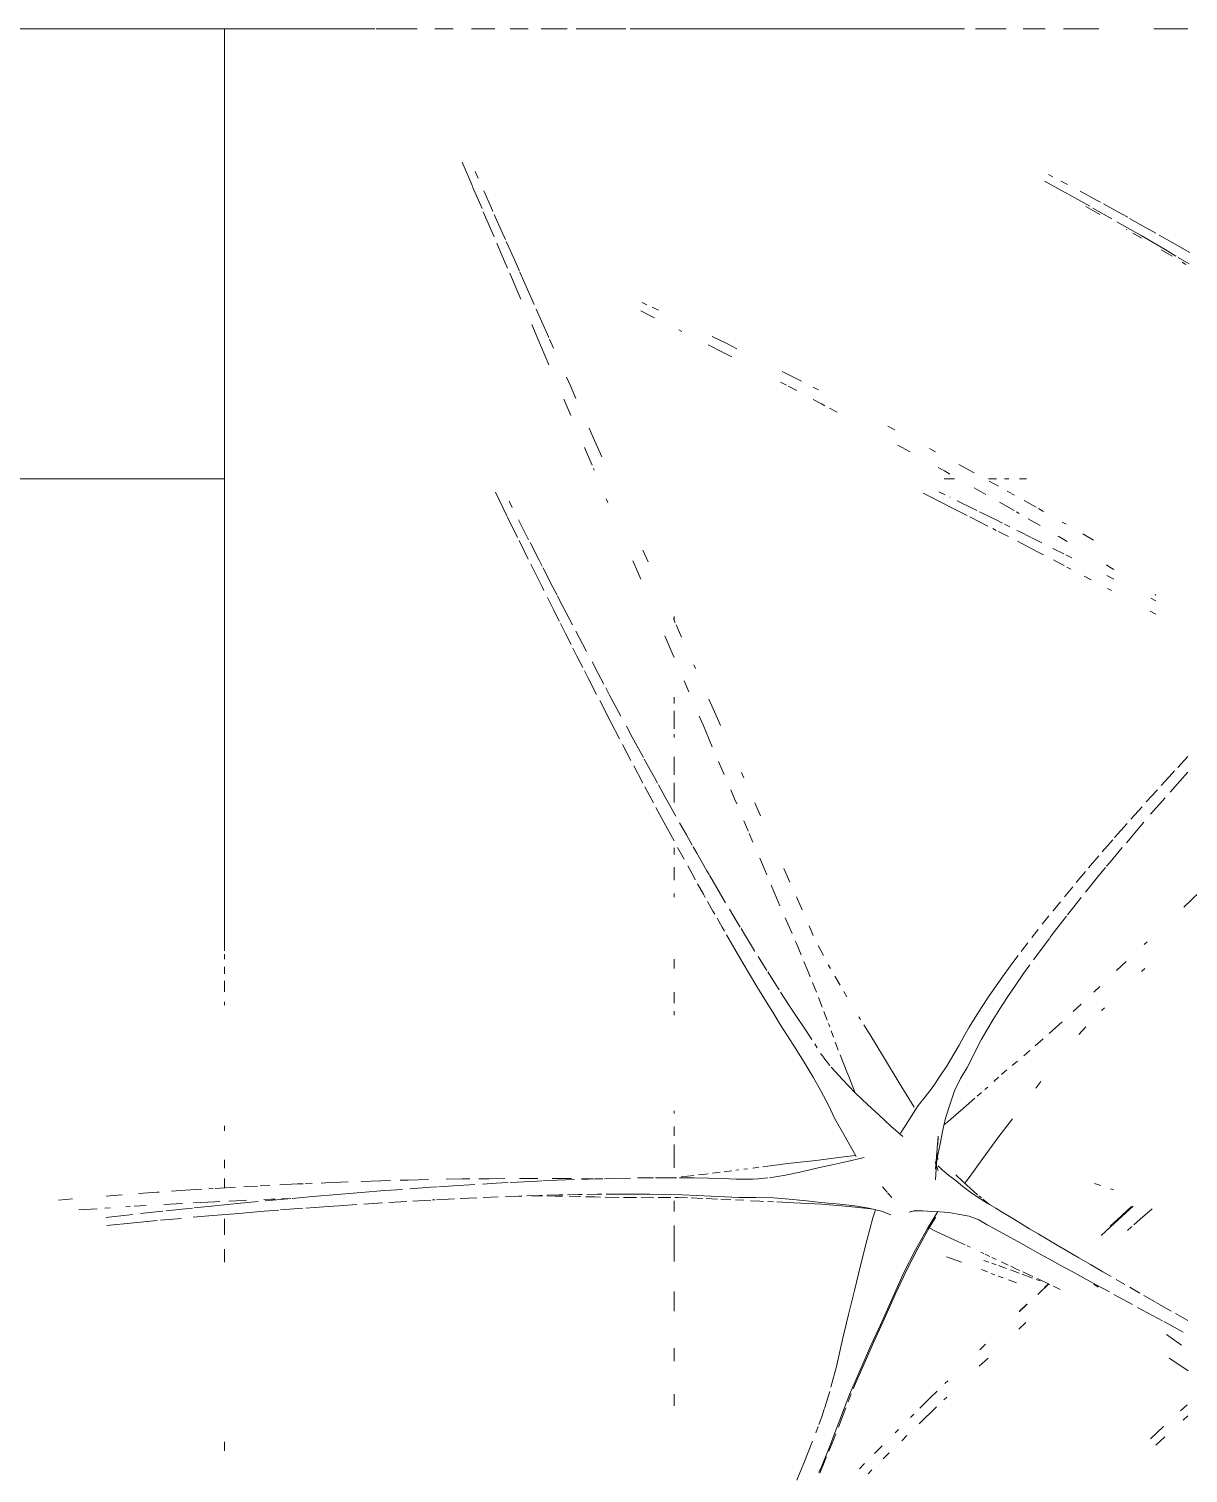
# Model space of a CAD drawing. Header units: millimetres. Extents: x -67152 to -48359, y -6192 to 21191.
# Drawn here: x -60059.5 to -59801.8, y 912 to 1233 of the extents above; entities that cross this region are included whole.
import ezdxf

# ---------------------------------------------------------------- set-up
doc = ezdxf.new("R2010")
doc.units = ezdxf.units.MM
doc.layers.add('G-IMPT', color=8, linetype='Continuous', lineweight=9)
doc.layers.add('I-FURN', color=30, linetype='Continuous', lineweight=9)

# ---------------------------------------------------------------- blocks, each defined once
blk = doc.blocks.new('LR2371_Conjunto_Estar_Externo_932 - RM-palem_elek_dwg-V23-Nivel 1 Oficinas')
at = {"layer": 'G-IMPT'}
for p, q in [((-791.9, 169.7), (-799.3, 188)), ((-775.5, 179.8), (-772.9, 173.6)), ((-774.7, 180.4), (-769.2, 167.3)), ((-762.9, 149.7), (-772.9, 173.6)), ((-726.4, 170.2), (-731.9, 175.7)), ((-722.5, 181.1), (-718.5, 177.1)), ((-782.3, 146), (-791.9, 169.7)), ((-767.4, 163.1), (-769.2, 167.3)), ((-759.3, 143.9), (-764.8, 156.9)), ((-707.5, 151.2), (-715.6, 159.2)), ((-699.7, 158.6), (-706.4, 165.2)), ((-762.9, 149.7), (-758.2, 137)), ((-759.3, 143.9), (-757.2, 138.1)), ((-686.3, 145.6), (-680.7, 140.1)), ((-404.1, 130.4), (-418.2, 143.6)), ((-412.6, 150.3), (-402.7, 141.3)), ((-776.3, 130.1), (-778.9, 137)), ((-772.3, 119.7), (-775.5, 128)), ((-758.2, 137), (-753, 123)), ((-754.5, 130.9), (-749.5, 117.7)), ((-689.8, 133.4), (-693.3, 137)), ((-648.8, 109.2), (-667.5, 127.3)), ((-769.8, 111.5), (-772.3, 119.7)), ((-763.8, 92.4), (-769.6, 110.9)), ((-742.4, 95.8), (-753, 123)), ((-746.6, 110.2), (-749.5, 117.7)), ((-673.3, 117), (-677, 120.6)), ((-655.6, 99.5), (-666.8, 110.6)), ((-378.6, 106.8), (-385.9, 113.5)), ((-378, 118.9), (-383, 123.4)), ((-740.7, 95.1), (-744.1, 103.6)), ((-742.4, 95.8), (-731.3, 70.2)), ((-648.2, 92.2), (-655.6, 99.5)), ((-640.9, 101.7), (-637.6, 98.5)), ((-756.7, 65.5), (-762.6, 88)), ((-738.6, 89.7), (-728.1, 65.8)), ((-636.8, 81.1), (-639.7, 83.9)), ((-750.1, 36.7), (-756.7, 65.5)), ((-719.5, 43.1), (-731.3, 70.2)), ((-716.5, 39.2), (-728.1, 65.8)), ((-602.7, 65.3), (-593.3, 56.5)), ((-394.1, 59.3), (-377.8, 70.3)), ((-596, 41.5), (-602.3, 47.6)), ((-398, 56.7), (-394.1, 59.3)), ((-743.8, 9.7), (-750.1, 36.7)), ((-719.5, 43.1), (-709.3, 20.6)), ((-716.5, 39.2), (-706.3, 17.1)), ((-401.2, 31.2), (-384.9, 42.7)), ((-695.7, -9.9), (-709.3, 20.6)), ((-692.9, -12.8), (-706.3, 17.1)), ((-560, 25.3), (-552.5, 18.4)), ((-416, 10.7), (-405.4, 16.5)), ((-403.9, 17.3), (-399.2, 19.8)), ((-399.2, 19.8), (-383.2, 28.6)), ((-378, 16.1), (-391.5, 8.4)), ((-737.3, -16.4), (-743.8, 9.7)), ((-551, -1.5), (-559.9, 6.9)), ((-551.5, -1.5), (-559.3, 5.9)), ((-432.2, 1.9), (-416, 10.7)), ((-409.2, -1.7), (-395.9, 5.9)), ((-695.7, -9.9), (-683.9, -35.5)), ((-692.9, -12.8), (-681.3, -37.8)), ((-527.9, -23.3), (-539.8, -12.1)), ((-476.8, -22.5), (-462.6, -14.7)), ((-457.6, -12), (-447.7, -6.6)), ((-447.7, -6.6), (-437.8, -1.2)), ((-440.7, -19.7), (-429.9, -13.5)), ((-413.2, -4), (-425.3, -10.9)), ((-409.4, -1.8), (-412.4, -3.5)), ((-730.6, -43.2), (-737.3, -16.4)), ((-582.3, -31.8), (-577, -29.9)), ((-562.5, -24.4), (-571.2, -27.7)), ((-545.3, -29.7), (-556.7, -33.8)), ((-537, -26.6), (-541.3, -28.2)), ((-539.9, -29), (-526.9, -22.8)), ((-528.3, -23.5), (-532.6, -19.4)), ((-522.8, -20.9), (-515.6, -17.5)), ((-503.3, -37), (-490.4, -29.9)), ((-490.4, -29.9), (-476.8, -22.5)), ((-479.5, -23.2), (-474.5, -19.8)), ((-445.9, -22.7), (-455.4, -28.2)), ((-724, -70.1), (-730.6, -43.2)), ((-671.6, -59.9), (-683.9, -35.5)), ((-669.1, -61.6), (-681.3, -37.8)), ((-600.5, -38.7), (-593.8, -36.2)), ((-589.9, -34.7), (-586.1, -33.3)), ((-584.7, -44), (-589.2, -45.6)), ((-573.5, -39.9), (-582.2, -43.1)), ((-578.9, -47), (-571.5, -43.6)), ((-559.8, -34.9), (-569.2, -38.4)), ((-568.7, -42.3), (-562.7, -39.4)), ((-562.7, -39.4), (-559.1, -37.8)), ((-556, -36.4), (-545, -31.4)), ((-527, -50), (-515.5, -43.7)), ((-515.5, -43.7), (-503.3, -37)), ((-495.6, -51.5), (-482.8, -44.1)), ((-469.5, -36.3), (-482.8, -44.1)), ((-469.5, -36.3), (-460.7, -31.3)), ((-671.6, -59.9), (-658.7, -83.2)), ((-669.1, -61.6), (-656.4, -84.3)), ((-637.9, -52.6), (-633.2, -50.9)), ((-622, -46.7), (-633.2, -50.9)), ((-600.9, -57.4), (-598, -56.1)), ((-592.3, -46.7), (-597.7, -48.7)), ((-596.3, -55.3), (-591.4, -52.9)), ((-589.1, -51.8), (-584.4, -49.6)), ((-557.2, -66.7), (-547.9, -61.5)), ((-547.9, -61.5), (-537.8, -55.9)), ((-537.8, -55.9), (-527, -50)), ((-518.9, -65.1), (-507.6, -58.5)), ((-495.6, -51.5), (-507.6, -58.5)), ((-717.4, -94.6), (-724, -70.1)), ((-649.2, -79.9), (-629.2, -70.6)), ((-629.2, -70.6), (-618.1, -65.5)), ((-615.7, -64.4), (-612.5, -62.9)), ((-581, -79.8), (-573.8, -75.8)), ((-573.8, -75.8), (-565.9, -71.4)), ((-565.9, -71.4), (-557.2, -66.7)), ((-539.4, -77.3), (-548.6, -82.8)), ((-539.4, -77.3), (-529.5, -71.4)), ((-518.9, -65.1), (-529.5, -71.4)), ((-461.9, -84.4), (-471.6, -75.5)), ((-1542.6, -86.3), (-1513.7, -89.2)), ((-1488.6, -91.5), (-1513.7, -89.2)), ((-1485, -91.9), (-1462.7, -93.9)), ((-658.7, -83.2), (-647.5, -101.2)), ((-649.2, -79.9), (-656.8, -83.7)), ((-656.4, -84.3), (-649.6, -95.1)), ((-613.6, -96.2), (-603.2, -92.3)), ((-603.2, -92.3), (-594.1, -87.1)), ((-594.1, -87.1), (-587.4, -83.4)), ((-587.4, -83.4), (-581, -79.8)), ((-571.9, -96.9), (-564.9, -92.6)), ((-557.1, -87.9), (-564.9, -92.6)), ((-557.1, -87.9), (-548.6, -82.8)), ((-440.6, -103.8), (-461.9, -84.4)), ((-454.3, -92.4), (-461.9, -85.4)), ((-438.6, -106.7), (-454.3, -92.4)), ((-438.3, -85.2), (-443, -81)), ((-429.5, -93), (-436.4, -86.9)), ((-429.5, -93), (-416.6, -104.3)), ((-1572.8, -103), (-1553.2, -104.4)), ((-1539.3, -105.3), (-1545, -104.9)), ((-1514.9, -98.2), (-1543.8, -95)), ((-1517.6, -106.7), (-1522.2, -106.4)), ((-1513.4, -107), (-1500.4, -107.8)), ((-1486.3, -101.3), (-1506.4, -99.1)), ((-1482.3, -101.7), (-1486.3, -101.3)), ((-1457.9, -104.3), (-1478.9, -102.1)), ((-1450.6, -105), (-1457.9, -104.3)), ((-1428.5, -97), (-1449.7, -95.1)), ((-1429.8, -107.1), (-1448.5, -105.2)), ((-1402.1, -109.9), (-1429.8, -107.1)), ((-1428.5, -97), (-1400.7, -99.3)), ((-1373.2, -101.6), (-1400.7, -99.3)), ((-1373.2, -101.6), (-1357.4, -102.8)), ((-1355.7, -103), (-1346.1, -103.7)), ((-1331.5, -104.8), (-1346.1, -103.7)), ((-1319.3, -105.7), (-1328.4, -105)), ((-1319.3, -105.7), (-1293, -107.6)), ((-1273.4, -108.9), (-1292.3, -107.6)), ((-742.8, -106.7), (-772.5, -109.1)), ((-753.1, -109.4), (-736.7, -107.6)), ((-742.8, -106.7), (-716.8, -103.8)), ((-721.8, -105), (-736.7, -107.6)), ((-721.8, -105), (-708.2, -101.7)), ((-717.4, -94.6), (-714.4, -103.2)), ((-708.2, -101.7), (-698, -97.8)), ((-678.4, -100.8), (-671.9, -102.6)), ((-678.4, -100.8), (-672.4, -102.1)), ((-672.4, -102.1), (-663.5, -102.1)), ((-663.5, -102.1), (-654.3, -101.5)), ((-654.3, -101.5), (-645.5, -101.1)), ((-645.5, -101.1), (-635.5, -100.4)), ((-635.5, -100.4), (-623.6, -98.2)), ((-623.6, -98.2), (-613.6, -96.2)), ((-584.8, -105), (-594.4, -110.4)), ((-584.8, -105), (-578.1, -100.8)), ((-571.9, -96.9), (-578.1, -100.8)), ((-436.9, -107.1), (-440.6, -103.8)), ((-1579.6, -115), (-1595, -113.6)), ((-1526.1, -119.3), (-1543.4, -117.9)), ((-1488.5, -122.1), (-1508.7, -120.6)), ((-1486.2, -122.3), (-1488.5, -122.1)), ((-1461.4, -110), (-1481.5, -108.9)), ((-1458.1, -124.2), (-1473, -123.2)), ((-1440.5, -125.3), (-1458.1, -124.2)), ((-1449.5, -110.7), (-1426.4, -111.9)), ((-1420.9, -112.1), (-1426.4, -111.9)), ((-1396, -113.3), (-1411.3, -112.5)), ((-1379.6, -112), (-1402.1, -109.9)), ((-1396, -113.3), (-1392.4, -113.4)), ((-1373.5, -114.2), (-1365.8, -114.5)), ((-1347.6, -115), (-1372, -112.7)), ((-1361.5, -114.7), (-1365.8, -114.5)), ((-1347.6, -115.2), (-1354.5, -114.9)), ((-1344.4, -115.3), (-1347.6, -115)), ((-1320.9, -117.4), (-1342.9, -115.4)), ((-1294.6, -119.6), (-1320.9, -117.4)), ((-1268.7, -121.8), (-1294.6, -119.6)), ((-1243.2, -123.8), (-1268.7, -121.8)), ((-1265.9, -109.4), (-1245.9, -110.7)), ((-1224.1, -125.2), (-1243.2, -123.8)), ((-1219.6, -112.3), (-1239, -111.1)), ((-1213, -112.6), (-1193.6, -113.7)), ((-1189.5, -113.9), (-1191.9, -113.8)), ((-1168, -115), (-1187.4, -114)), ((-1162.1, -115.3), (-1144.2, -116.1)), ((-1121.2, -117.1), (-1137.4, -116.4)), ((-1113.3, -117.4), (-1098.7, -117.9)), ((-1095.5, -118), (-1098.7, -117.9)), ((-1076.7, -118.6), (-1090.4, -118.2)), ((-1085.1, -118.4), (-1073.5, -118.2)), ((-1076.7, -118.6), (-1073.5, -118.7)), ((-1059.8, -118), (-1068.5, -118.1)), ((-1068.3, -118.9), (-1055.4, -119.2)), ((-1051.7, -117.8), (-1059.2, -118)), ((-1051.5, -119.3), (-1055.4, -119.2)), ((-1034.6, -119.6), (-1046.5, -119.4)), ((-1044.6, -117.7), (-1031.9, -117.4)), ((-1034.6, -119.6), (-1030.7, -119.7)), ((-1026.5, -117.3), (-1017.1, -117)), ((-1025.7, -119.7), (-1014.5, -119.9)), ((-1010.7, -116.9), (-1017.1, -117)), ((-1009.5, -119.9), (-1014.5, -119.9)), ((-990.7, -116.5), (-1005.8, -116.8)), ((-994.9, -120), (-1004.9, -120)), ((-994.9, -120), (-976.1, -120)), ((-985.9, -116.5), (-972.1, -116.6)), ((-957.8, -119.9), (-976.1, -120)), ((-967.2, -116.6), (-958.5, -116.7)), ((-953.4, -116.6), (-958.5, -116.7)), ((-957.8, -119.9), (-940.3, -119.6)), ((-934.9, -116.5), (-948.8, -116.6)), ((-923.4, -119.2), (-940.3, -119.6)), ((-927.2, -116.5), (-930.6, -116.5)), ((-927.2, -116.5), (-917.1, -116.1)), ((-923.4, -119.2), (-907.2, -118.7)), ((-913.2, -115.9), (-900.6, -115.5)), ((-891.8, -118), (-907.2, -118.7)), ((-884.7, -114.8), (-896.9, -115.3)), ((-891.8, -118), (-877, -117.2)), ((-870.5, -114.2), (-881.3, -114.7)), ((-861.7, -116.4), (-877, -117.2)), ((-865.5, -114), (-856.5, -113.4)), ((-861.7, -116.4), (-843.4, -116.4)), ((-849.2, -113), (-839.1, -112.4)), ((-824.5, -116), (-843.4, -116.4)), ((-835.1, -112.2), (-839.1, -112.4)), ((-824.4, -111.7), (-830.7, -112)), ((-824.5, -116), (-807.5, -114.6)), ((-803, -110.8), (-820.9, -111.6)), ((-788.8, -113), (-807.5, -114.6)), ((-803, -110.8), (-772.5, -109.1)), ((-788.8, -113), (-773, -111.2)), ((-753.1, -109.4), (-773, -111.2)), ((-707.2, -128.1), (-702, -122.3)), ((-701.5, -121.6), (-696.8, -116.3)), ((-620.4, -128.4), (-611.7, -121.8)), ((-604.5, -119.4), (-620.2, -133.3)), ((-604.1, -116.4), (-611.7, -121.8)), ((-604.1, -116.4), (-594.4, -110.4)), ((-603.3, -118.3), (-600.4, -116)), ((-598.8, -114.7), (-591.9, -109)), ((-1427.8, -126.1), (-1432.8, -125.8)), ((-1404, -127.5), (-1426, -126.2)), ((-1380.3, -128.8), (-1395, -128)), ((-1367.3, -129.5), (-1377.4, -128.9)), ((-1337.2, -131), (-1356.5, -130)), ((-1331.1, -131.2), (-1337.2, -131)), ((-1321.4, -131.6), (-1328.9, -131.3)), ((-1307.2, -132.3), (-1311.9, -132)), ((-1282.6, -133.2), (-1307.2, -132.3)), ((-1247.6, -134.4), (-1268.6, -133.7)), ((-1237, -134.7), (-1247.6, -134.4)), ((-1218.2, -135.2), (-1226.7, -135)), ((-1196.1, -135.7), (-1218.2, -135.2)), ((-1193.7, -127.4), (-1216.4, -125.8)), ((-1186.6, -127.9), (-1193.7, -127.4)), ((-1169.7, -129), (-1184.9, -128)), ((-1159.9, -136.4), (-1177.2, -136.1)), ((-1146.1, -130.5), (-1169.7, -129)), ((-1151.5, -136.5), (-1159.9, -136.4)), ((-1131.1, -136.7), (-1141.8, -136.6)), ((-1123.2, -131.8), (-1137.9, -130.9)), ((-1113.9, -136.9), (-1131.1, -136.7)), ((-1110.4, -132.5), (-1123.2, -131.8)), ((-1100.7, -133), (-1108.2, -132.6)), ((-1078.8, -134.1), (-1100.7, -133)), ((-1078.5, -137), (-1098.1, -136.9)), ((-1073.9, -134.3), (-1078.8, -134.1)), ((-1057.5, -135), (-1073, -134.3)), ((-1046.6, -136.8), (-1062.8, -136.9)), ((-1038.7, -135.7), (-1057.5, -135)), ((-1042, -136.8), (-1046.6, -136.8)), ((-1019.1, -136.5), (-1031.5, -136.7)), ((-1016.7, -136.5), (-1030.8, -136)), ((-1008.3, -136.7), (-1016.7, -136.5)), ((-997.2, -137), (-1006.4, -136.7)), ((-978.4, -137.4), (-997.2, -137)), ((-960.2, -137.6), (-971.1, -137.5)), ((-953.6, -137.7), (-960.2, -137.6)), ((-942.7, -137.7), (-951.5, -137.7)), ((-928.8, -137.7), (-942.7, -137.7)), ((-930.3, -138.1), (-937.3, -137.7)), ((-909.8, -137.5), (-925.9, -137.7)), ((-910.2, -140.2), (-924.1, -138.7)), ((-894.4, -137.2), (-909.8, -137.5)), ((-879.7, -136.8), (-894.4, -137.2)), ((-864.7, -136.3), (-879.7, -136.8)), ((-846.8, -136.2), (-864.7, -136.3)), ((-841.3, -136.6), (-846.8, -136.2)), ((-830.7, -137.6), (-840.9, -136.7)), ((-811.6, -140.6), (-828.6, -137.7)), ((-649.8, -135.4), (-648, -164.4)), ((-636, -140.6), (-627.6, -134.5)), ((-620.2, -133.3), (-627.9, -140.8)), ((-620.4, -128.4), (-627.6, -134.5)), ((-613.6, -138.1), (-618.3, -131.7)), ((-613.6, -138.1), (-599, -158.5)), ((-471.8, -129.2), (-478.5, -131.4)), ((-458.1, -124.6), (-461.5, -125.7)), ((-900.2, -141.2), (-905.3, -140.7)), ((-894.8, -141.9), (-900.2, -141.2)), ((-881.9, -143.6), (-890.3, -142.5)), ((-869.3, -145.2), (-877.6, -144.1)), ((-861.7, -146.2), (-865.1, -145.7)), ((-852.4, -147.4), (-856.5, -146.9)), ((-840.3, -149.1), (-846.7, -148.2)), ((-809, -152.9), (-835.8, -149.6)), ((-792.9, -144.5), (-811.6, -140.6)), ((-778.8, -156.4), (-809, -152.9)), ((-776.4, -148.3), (-792.9, -144.5)), ((-761.1, -151.8), (-776.4, -148.3)), ((-745.1, -155.1), (-761.1, -151.8)), ((-729.6, -158.8), (-745.1, -155.1)), ((-650.2, -155), (-647.1, -145.5)), ((-649.9, -146.9), (-647.7, -160.6)), ((-649.9, -146.9), (-647.2, -182.6)), ((-647.2, -150.6), (-642.4, -145.8)), ((-636, -140.6), (-642.4, -145.8)), ((-748.6, -160.3), (-778.8, -156.4)), ((-736.1, -161.7), (-748.6, -160.3)), ((-748.6, -184.4), (-740.7, -170.4)), ((-735.5, -160.5), (-740.7, -170.4)), ((-726.7, -159.5), (-729.6, -158.8)), ((-647.8, -160.6), (-647.4, -157.3)), ((-647.7, -160.6), (-644.8, -174.3)), ((-599, -158.5), (-582.7, -180.6)), ((-748.6, -184.4), (-758.3, -201.3)), ((-685.2, -182), (-698.2, -193.4)), ((-687.8, -185.7), (-682.4, -194)), ((-647.5, -173.7), (-647.2, -182.6)), ((-644.8, -174.3), (-642.4, -187.6)), ((-582.7, -180.6), (-567, -201.1)), ((-765, -215.3), (-758.3, -201.3)), ((-698.2, -193.4), (-710.9, -205.4)), ((-676.1, -203.7), (-682.4, -194)), ((-642.4, -187.6), (-639.2, -201.8)), ((-636.2, -198.4), (-640.8, -194.6)), ((-639.2, -201.8), (-634, -217.5)), ((-636.2, -198.4), (-616.7, -215.1)), ((-765, -215.3), (-773.6, -231.5)), ((-723.3, -216.7), (-736.4, -229.1)), ((-710.9, -205.4), (-723.3, -216.7)), ((-672.8, -213.9), (-689, -240)), ((-676.1, -203.7), (-668.5, -215.7)), ((-660.9, -224.8), (-668.5, -215.7)), ((-634, -217.5), (-629.5, -231.2)), ((-607.5, -223.3), (-616.7, -215.1)), ((-781.8, -246.1), (-773.6, -231.5)), ((-736.4, -229.1), (-750.2, -243.6)), ((-743.4, -246.8), (-736.6, -229.1)), ((-660.9, -224.8), (-652.6, -236)), ((-629.5, -231.2), (-623.1, -244.6)), ((-600.3, -229.5), (-604.9, -225.5)), ((-596.6, -232.8), (-593.7, -235.4)), ((-781.8, -246.1), (-791.4, -262.2)), ((-750.2, -243.6), (-762.4, -256.9)), ((-743.4, -246.8), (-745.5, -251.9)), ((-689, -240), (-704.8, -266.1)), ((-645.6, -246.4), (-652.6, -236)), ((-645.6, -246.4), (-637.5, -258.5)), ((-623.1, -244.6), (-615.9, -256.4)), ((-587.2, -241.3), (-582, -245.9)), ((-578.8, -248.8), (-572.9, -254.1)), ((-541.9, -234.3), (-536.6, -241.4)), ((-801.1, -277.7), (-791.4, -262.2)), ((-763.7, -258.6), (-770.1, -267)), ((-745.5, -251.9), (-752.7, -270)), ((-630, -270.7), (-637.5, -258.5)), ((-615.9, -256.4), (-610.9, -266.3)), ((-561.7, -263.4), (-567.2, -258.8)), ((-801.1, -277.7), (-809.2, -290.6)), ((-777.4, -277.7), (-780.1, -282)), ((-770.3, -267.2), (-773.7, -271.7)), ((-758, -283.8), (-756.7, -280)), ((-754.8, -275.2), (-756.7, -280)), ((-704.8, -266.1), (-720.4, -291.5)), ((-630, -270.7), (-624.5, -280.5)), ((-610.9, -266.3), (-606, -275.9)), ((-606, -275.9), (-600.6, -286.1)), ((-554.7, -269.2), (-548.3, -274.7)), ((-542.4, -279.8), (-533.8, -287.3)), ((-817.1, -302.9), (-809.2, -290.6)), ((-783.1, -286.8), (-791.5, -299.3)), ((-762.4, -295.9), (-759.9, -289)), ((-720.4, -291.5), (-727.1, -302.3)), ((-619.4, -289.9), (-624.5, -280.5)), ((-619.4, -289.9), (-613.7, -299.8)), ((-600.6, -286.1), (-594.5, -296.8)), ((-513.5, -305.5), (-527.4, -293)), ((-495.6, -292.1), (-487.9, -300.4)), ((-817.1, -302.9), (-825.3, -315.9)), ((-791.5, -299.3), (-799.7, -311.4)), ((-766.6, -307.3), (-770.2, -316.7)), ((-765.2, -303.7), (-763.9, -300.1)), ((-730.7, -308.1), (-732.5, -311)), ((-607.3, -310.2), (-613.7, -299.8)), ((-607.3, -310.2), (-600.4, -321.1)), ((-594.5, -296.8), (-587.8, -308)), ((-587.8, -308), (-580.5, -319.7)), ((-833.7, -329.6), (-825.3, -315.9)), ((-808.2, -324.3), (-817, -337.8)), ((-799.7, -311.4), (-808.2, -324.3)), ((-772, -321.6), (-776, -331.9)), ((-592.8, -332.6), (-600.4, -321.1)), ((-580.5, -319.7), (-572.6, -331.9)), ((-501.5, -316.7), (-492.8, -324.7)), ((-471, -317.7), (-467.9, -320.7)), ((-833.7, -329.6), (-842.4, -343.9)), ((-818.5, -340.2), (-826, -351.9)), ((-782.4, -348.1), (-778.2, -337.5)), ((-745.5, -332.6), (-748.8, -338.2)), ((-592.8, -332.6), (-584.6, -344.4)), ((-572.6, -331.9), (-564.1, -344.5)), ((-473, -343.8), (-479.2, -337.8)), ((-851.4, -358.9), (-842.4, -343.9)), ((-826, -351.9), (-830.7, -359.4)), ((-787.8, -361.5), (-784.8, -354)), ((-752.8, -345), (-758.4, -354.8)), ((-575.9, -356.8), (-584.6, -344.4)), ((-575.9, -356.8), (-566.5, -369.6)), ((-564.1, -344.5), (-555, -357.6)), ((-555, -357.6), (-548.2, -367.1)), ((-851.4, -358.9), (-860.6, -374.5)), ((-835.4, -366.8), (-841.1, -376)), ((-831.8, -361.1), (-835.4, -366.8)), ((-787.8, -361.5), (-791.7, -370.8)), ((-763.1, -363), (-765.4, -367)), ((-561, -377), (-566.5, -369.6)), ((-544.4, -372.4), (-535, -385.2)), ((-444.5, -370.8), (-454.9, -360.8)), ((-427.8, -359.8), (-424.2, -363.2)), ((-870.1, -390.7), (-860.6, -374.5)), ((-844.9, -382.2), (-854.7, -398.3)), ((-844.5, -381.5), (-844.9, -382.2)), ((-794.7, -378), (-799.8, -390.1)), ((-770.7, -377.1), (-776.2, -387.9)), ((-556.6, -382.9), (-557.6, -381.5)), ((-556.6, -382.9), (-550.5, -390.8)), ((-535, -385.2), (-527.2, -395.6)), ((-877.3, -403.3), (-879.8, -407.6)), ((-870.1, -390.7), (-875, -399.3)), ((-854.7, -398.3), (-859.4, -406.1)), ((-812, -417.8), (-804.5, -400.7)), ((-801.1, -392.9), (-799.8, -390.1)), ((-781.7, -398.8), (-786.2, -409.2)), ((-539.3, -405.2), (-546, -396.6)), ((-526.7, -396.2), (-524.2, -399.6)), ((-524.2, -399.6), (-512.8, -414.4)), ((-425.2, -389), (-422, -392)), ((-885.3, -417.3), (-879.8, -407.6)), ((-864.8, -414.9), (-872, -427.1)), ((-860.4, -407.8), (-864.8, -414.9)), ((-534.9, -410.8), (-527.7, -419.9)), ((-512.8, -414.4), (-508.8, -419.5)), ((-889.7, -425), (-895.5, -435.4)), ((-889.7, -425), (-887.8, -421.6)), ((-876, -433.8), (-885.5, -450.1)), ((-817.5, -430.8), (-822.9, -443.4)), ((-793.6, -426.3), (-799.8, -440.2)), ((-523.4, -425.2), (-523.3, -425.4)), ((-515.4, -435.1), (-523.3, -425.4)), ((-507.6, -421), (-500.8, -429.7)), ((-500.8, -429.7), (-492.9, -439.7)), ((-365, -445.6), (-382.4, -429.3)), ((-906.2, -454.3), (-899.9, -443.1)), ((-898, -439.7), (-899.9, -443.1)), ((-885.5, -450.1), (-893.3, -463.5)), ((-827, -453), (-822.9, -443.4)), ((-511.1, -440.3), (-502.1, -451.2)), ((-488.4, -445.3), (-475.3, -461.4)), ((-910.3, -461.7), (-916.9, -473.6)), ((-910.3, -461.7), (-908.7, -458.8)), ((-893.8, -464.3), (-896.3, -468.5)), ((-833.6, -468.5), (-831.6, -463.9)), ((-806.8, -456), (-813.4, -471)), ((-488.2, -467.7), (-498.3, -455.7)), ((-475.3, -461.4), (-466.7, -471.8)), ((-927.8, -493.6), (-920.8, -480.8)), ((-896.3, -468.5), (-907.2, -487.5)), ((-833.6, -468.5), (-839.2, -481.8)), ((-484.9, -471.6), (-473.8, -484.6)), ((-465.6, -473.2), (-461.8, -477.8)), ((-461.8, -477.8), (-448.8, -493.3)), ((-912, -495.9), (-918.3, -507.1)), ((-907.2, -487.5), (-910.9, -494.1)), ((-458.9, -501.8), (-470.2, -488.8)), ((-931.6, -500.5), (-942.6, -520.8)), ((-918.3, -507.1), (-925.6, -519.9)), ((-855.4, -519.7), (-851.7, -511.1)), ((-850.5, -508.4), (-846.6, -499.1)), ((-456.9, -504.1), (-443.5, -519.3)), ((-444.3, -498.6), (-433.1, -511.7)), ((-433.1, -511.7), (-425.3, -520.8)), ((-951.1, -536.5), (-942.6, -520.8)), ((-929.6, -527.1), (-941.1, -547.7)), ((-855.4, -519.7), (-856.5, -522.3)), ((-838.3, -527.4), (-844.6, -541.7)), ((-427.4, -537.4), (-439.4, -523.9)), ((-953.8, -541.7), (-963, -558.8)), ((-864.1, -540.4), (-866.4, -545.8)), ((-422.9, -542.5), (-410.9, -555.7)), ((-418.1, -529.2), (-402.5, -546.9)), ((-941.1, -547.7), (-948.5, -561.1)), ((-870.6, -555.5), (-866.4, -545.8)), ((-397.1, -553.1), (-386.5, -565)), ((-975, -581.4), (-965.1, -562.7)), ((-952.8, -568.8), (-963.7, -588.7)), ((-949.5, -562.9), (-952.8, -568.8)), ((-877.7, -572.1), (-883.6, -586)), ((-856.5, -568.5), (-859, -574.1)), ((-394.7, -573.5), (-406.9, -560.1)), ((-394.7, -573.5), (-392.5, -575.9)), ((-386.5, -565), (-377.9, -574.6)), ((-978.1, -587.3), (-987.1, -604.5)), ((-964.6, -590.3), (-976.6, -612.3)), ((-389, -579.6), (-377.9, -591.6)), ((-900.4, -625.5), (-890.4, -602)), ((-1000, -629.3), (-990.3, -610.5)), ((-976.6, -612.3), (-983, -624)), ((-1000, -629.3), (-1011.7, -651.8)), ((-988.8, -634.8), (-1001, -657.7)), ((-900.4, -625.5), (-904.5, -635.1)), ((-884.8, -632.5), (-894, -653.4)), ((-881.4, -624.9), (-884.8, -632.5)), ((-1024, -675.8), (-1015, -658.2)), ((-1001, -657.7), (-1005.2, -665.6)), ((-920.7, -673.1), (-915.6, -661)), ((-1024, -675.8), (-1028.2, -683.9)), ((-1013.5, -681), (-1020, -693.4)), ((-1007.3, -669.4), (-1013.5, -681)), ((-1040.6, -708.3), (-1036.2, -699.7)), ((-1029.9, -687.3), (-1036.2, -699.7)), ((-931.5, -698.3), (-935.3, -707.1)), ((-908.6, -686.4), (-910.4, -690.3)), ((-1048.5, -723.9), (-1042.6, -712.2)), ((-1026, -704.7), (-1037.4, -726.4)), ((-941.4, -721.4), (-935.3, -707.1)), ((-1048.5, -723.9), (-1054.1, -734.9)), ((-923.5, -720), (-929.4, -733.5)), ((-1055.3, -737.3), (-1060.9, -748.5)), ((-1040.9, -733.2), (-1051.4, -753.2)), ((-930.3, -735.4), (-932.3, -740)), ((-418.7, -748.1), (-412.4, -744.7)), ((-1068.1, -762.8), (-1060.9, -748.5)), ((-1051.4, -753.2), (-1057.1, -764.2)), ((-412.4, -759.1), (-418, -762)), ((-1073.4, -773.5), (-1086, -798.7)), ((-1073.4, -773.5), (-1071.8, -770.3)), ((-1057.6, -765.2), (-1064.2, -778)), ((-464.6, -772.6), (-460.3, -770.3)), ((-413.3, -765.9), (-412.4, -765.4)), ((-1064.2, -778), (-1072.8, -794.7)), ((-970.7, -790), (-975.9, -802.1)), ((-970.7, -790), (-967.5, -782.5)), ((-508.4, -795.6), (-504.1, -793.4)), ((-482.1, -781.8), (-489.7, -785.8)), ((-457.7, -782.4), (-465.2, -786.3)), ((-462, -795.6), (-457.8, -793.1)), ((-1098.6, -824.3), (-1088.7, -804.2)), ((-1077.1, -803.1), (-1086.7, -821.9)), ((-1073.8, -796.6), (-1077.1, -803.1)), ((-959.4, -801.2), (-965.1, -813.9)), ((-533.7, -808.9), (-539.9, -812)), ((-516.3, -799.8), (-522.8, -803.2)), ((-516.3, -799.8), (-511.3, -797.2)), ((-503.1, -805.5), (-509.4, -808.7)), ((-462, -795.6), (-465.8, -797.9)), ((-561.6, -823.3), (-539.9, -812)), ((-535.4, -821.7), (-546, -827.1)), ((-511.7, -809.8), (-523.4, -815.7)), ((-511.8, -825.3), (-508, -823)), ((-1100.2, -827.5), (-1111.3, -850.1)), ((-1090.1, -828.5), (-1099.3, -846.6)), ((-1088.3, -824.9), (-1090.1, -828.5)), ((-612.8, -849.6), (-593.4, -839.7)), ((-584.5, -835.1), (-588.1, -837)), ((-571.3, -828.3), (-582.2, -833.9)), ((-569.8, -838.9), (-575.7, -841.9)), ((-559.5, -833.8), (-562.2, -835.1)), ((-547, -827.5), (-559.5, -833.8)), ((-511.8, -825.3), (-517.9, -828.8)), ((-479.7, -824.6), (-491.1, -831.2)), ((-1124.1, -876.2), (-1111.7, -850.8)), ((-615.9, -851.2), (-637.9, -862.4)), ((-584, -846), (-602.4, -855.1)), ((-577.6, -842.8), (-584, -846)), ((-562.7, -854.9), (-559.6, -853.1)), ((-549.9, -847.5), (-537.3, -840.2)), ((-533.5, -855.4), (-539, -858.5)), ((-509.3, -841.6), (-513.4, -843.9)), ((-1105.9, -859.7), (-1109.4, -866.6)), ((-1002.8, -865), (-1004.6, -869.2)), ((-663.2, -875.2), (-638.5, -862.7)), ((-634, -870.7), (-634.4, -870.9)), ((-608.8, -858.3), (-626.6, -867)), ((-605.4, -856.6), (-608.8, -858.3)), ((-565.3, -856.4), (-580.9, -865.4)), ((-541.5, -859.9), (-554.4, -867.2)), ((-639.4, -873.3), (-646.3, -876.7)), ((-608.2, -880.9), (-595.6, -873.8)), ((-582, -882.6), (-592.2, -888.2)), ((-568.4, -875), (-572.8, -877.4)), ((-564.7, -872.9), (-567.8, -874.6)), ((-1018.5, -901.8), (-1017.7, -899.9)), ((-647.2, -902.9), (-642.3, -900.2)), ((-641.8, -899.9), (-640.4, -899.1)), ((-634.4, -895.8), (-640.4, -899.1)), ((-608.1, -897), (-624.8, -906.1)), ((-1020, -905.3), (-1028.2, -924.4)), ((-1009.5, -914.4), (-1018.7, -935.1)), ((-677.2, -919.6), (-690.4, -926.9)), ((-649.9, -919.7), (-656.5, -923.3)), ((-1018.7, -935.1), (-1023.1, -945.1)), ((-693.8, -943.3), (-701.2, -947.2)), ((-1042.9, -958.7), (-1050.4, -976.3)), ((-764, -966.8), (-756, -962.5)), ((-1037.4, -977.3), (-1043.3, -990.7)), ((-772.7, -971.4), (-781.7, -976.2)), ((-772.7, -971.4), (-769, -969.4)), ((-1043.3, -990.7), (-1047.5, -1000.1)), ((-816.8, -994.7), (-810.4, -991.4)), ((-808.8, -990.6), (-799.3, -985.6)), ((-776.1, -986.3), (-781.6, -989.2)), ((-794.3, -995.7), (-815.1, -1006.3)), ((-1066.4, -1013.5), (-1078.3, -1041.3)), ((-879.4, -1027.2), (-869.5, -1022.1)), ((-1085, -1056.9), (-1078.3, -1041.3)), ((-1061.4, -1031.5), (-1065.8, -1041.2)), ((-879.4, -1027.2), (-894.9, -1035.1)), ((-874.8, -1036.3), (-890.6, -1044.1)), ((-863.8, -1030.8), (-874.8, -1036.3)), ((-1067.9, -1046), (-1080.1, -1073.5)), ((-1066.4, -1042.7), (-1067.9, -1046)), ((-926.3, -1051), (-923.1, -1049.3)), ((-967.5, -1071.5), (-959.1, -1067.3)), ((-952.6, -1064.1), (-959.1, -1067.3)), ((-948.3, -1072.2), (-955.1, -1075.5)), ((-1096.6, -1084.1), (-1102, -1096.6)), ((-1082.3, -1078.5), (-1092.3, -1101)), ((-960.8, -1078.2), (-965.8, -1080.6)), ((-1108.7, -1112.3), (-1102, -1096.6)), ((-1092.3, -1101), (-1097.7, -1113.1)), ((-1113.8, -1124), (-1111, -1117.5)), ((-1098.1, -1114.2), (-1104.4, -1128.2)), ((-1113.8, -1124), (-1122.6, -1144.6)), ((-1104.4, -1128.2), (-1112.4, -1146.3)), ((-406.6, -1137.3), (-395, -1130.5)), ((-390.8, -1130.5), (-402.5, -1137.5)), ((-376, -1134.3), (-397.4, -1146.6)), ((-376.7, -1122.1), (-388.3, -1129)), ((-380.1, -1121.6), (-384.2, -1124.1)), ((-1137.1, -1178.3), (-1125.5, -1151.2)), ((-1113.3, -1148.3), (-1116.4, -1155.3)), ((-428, -1149.8), (-437.3, -1155.1)), ((-428.4, -1152.7), (-402.5, -1137.5)), ((-397.4, -1146.6), (-409, -1153.2)), ((-1116.4, -1155.3), (-1125.3, -1175.3)), ((-428.4, -1152.7), (-454.4, -1167.6)), ((-444.2, -1159.1), (-443.7, -1158.8)), ((-423.5, -1161.4), (-440.9, -1171.2)), ((-412.4, -1155.1), (-423.5, -1161.4)), ((-1138.5, -1181.7), (-1148.6, -1205.2)), ((-1128.4, -1182.2), (-1136.7, -1201)), ((-1126.7, -1178.5), (-1128.4, -1182.2)), ((-472.9, -1175.4), (-487.8, -1183.8)), ((-480.4, -1182.3), (-460, -1170.8)), ((-449.6, -1176.1), (-469, -1186.8)), ((-442.8, -1172.3), (-449.6, -1176.1)), ((-532.3, -1211.1), (-506.9, -1197.2)), ((-483.6, -1184.2), (-506.4, -1196.8)), ((-475.8, -1190.5), (-494.2, -1200.5)), ((-472.2, -1188.5), (-475.8, -1190.5)), ((-1160, -1231.8), (-1148.9, -1205.8)), ((-507.6, -1207.6), (-514.6, -1211.4)), ((-1142.8, -1214.6), (-1145.9, -1221.7)), ((-523.4, -1216.1), (-528.1, -1218.6))]:
    blk.add_line(p, q, dxfattribs=at)
blk = doc.blocks.new('LR2371_Conjunto_Estar_Externo_932 - LR2371_Conjunto_Estar_Externo_932-V25-Nivel 1 Oficinas')
at = {"layer": 'I-FURN'}
for p, q in [((600, -285.97), (600, -283.96)), ((500, -293.99), (500, -296.54)), ((500, -303.87), (500, -306.8)), ((500, -315.02), (500, -319.35)), ((500, -326.02), (500, -334.01)), ((600, -328.79), (600, -325.89)), ((600, -335.53), (600, -331.96)), ((500, -337.13), (500, -339.55)), ((600, -344.47), (600, -342.4)), ((500, -346.88), (500, -352.01)), ((600, -348.65), (600, -346.79)), ((500, -353.94), (500, -356.04)), ((600, -356.16), (600, -355.06)), ((500, -358.93), (500, -359.52)), ((500, -380.79), (500, -381.69)), ((500, -383.47), (500, -385.88)), ((600, -383.77), (600, -382.98)), ((600, -388.42), (600, -385.98)), ((500, -391.18), (500, -393.23)), ((600, -391.5), (600, -389.96)), ((600, -394.34), (600, -393.27)), ((600, -600), (600, -395.08)), ((500, -407.02), (500, -407.82)), ((500, -410.78), (500, -413.69)), ((500, -416.48), (500, -418.01)), ((500, -428.03), (500, -432.43)), ((500, -434.24), (500, -438.17)), ((500, -442.52), (500, -443.25)), ((500, -444.46), (500, -448.43)), ((500, -450.07), (500, -451.49)), ((500, -468.48), (500, -469.37)), ((423.25, -500), (421.68, -500)), ((426.57, -500), (425.66, -500)), ((430.18, -500), (428.33, -500)), ((439.99, -500), (437.68, -500)), ((600, -500), (2100, -500)), ((385.8, -600), (393.38, -600)), ((405.61, -600), (413.49, -600)), ((417.55, -600), (422.46, -600)), ((426.25, -600), (433.03, -600)), ((435.46, -600), (509.79, -600)), ((510.78, -600), (521.79, -600)), ((523.84, -600), (529.56, -600)), ((532.44, -600), (536.47, -600)), ((539.91, -600), (545.06, -600)), ((549.14, -600), (553.21, -600)), ((557.12, -600), (566.27, -600)), ((566.55, -600), (600, -600)), ((600, -600), (2100, -600))]:
    blk.add_line(p, q, dxfattribs=at)
at = {"extrusion": (0, 0, -1), "xscale": 0.2063269555025896, "yscale": 0.2063269555025896, "zscale": -0.2063269555025896}
blk.add_blockref('LR2371_Conjunto_Estar_Externo_932 - RM-palem_elek_dwg-V23-Nivel 1 Oficinas', (-307.83, -316.24), dxfattribs=at)

msp = doc.modelspace()

# ---------------------------------------------------------------- block references
at = {"layer": 'I-FURN', "rotation": 180}
msp.add_blockref('LR2371_Conjunto_Estar_Externo_932 - LR2371_Conjunto_Estar_Externo_932-V25-Nivel 1 Oficinas', (-59416.06, 633.03), dxfattribs=at)

doc.saveas('drawing.dxf')
